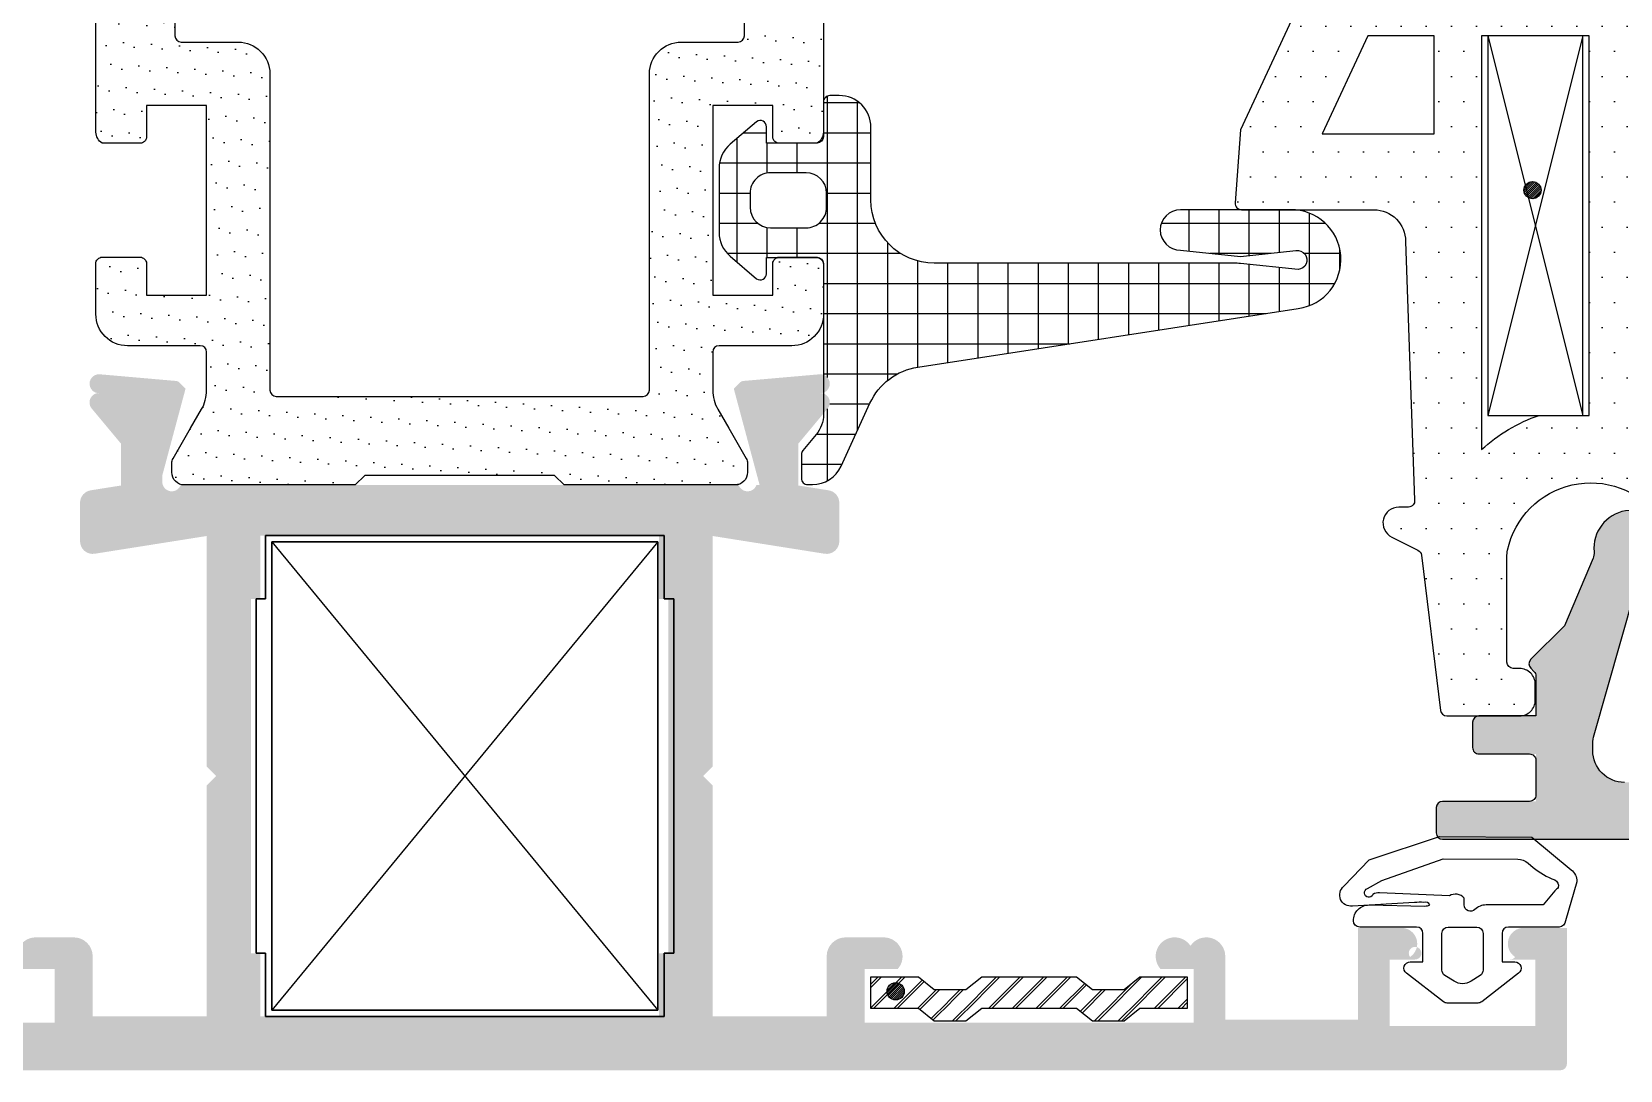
# Model space of a CAD drawing. Header units: inches. Extents: x 21 to 32698, y 13 to 3712.
# Drawn here: x 9765.4 to 9770.42, y 963.29 to 966.57 of the extents above; entities that cross this region are included whole.
import ezdxf

# ---------------------------------------------------------------- set-up
doc = ezdxf.new("R2010")
doc.units = ezdxf.units.IN
doc.header["$MEASUREMENT"] = 0
doc.set_wipeout_variables(frame=1)
for name, color, linetype, lineweight in [('Z_MİM_-KM-GLAZ', 8, 'Continuous', 25), ('Z_MİM_aksesuar_k', 8, 'Continuous', 25), ('Z_MİM_fitiller_k', 8, 'Continuous', 25), ('Z_MİM_hatch_k', 8, 'Continuous', 25), ('Z_MİM_PROFIL', 8, 'Continuous', 25), ('Z_MİM_yazı_numara_k', 8, 'Continuous', 25)]:
    doc.layers.add(name, color=color, linetype=linetype, lineweight=lineweight)

# ---------------------------------------------------------------- blocks, each defined once
blk = doc.blocks.new('-KM-AL1 150_900')
blk.add_wipeout([(151.48787765189405, -34.020015651829965), (151.72578753232278, -15.47991156819623), (149.45002251653852, -15.450016401351206), (149.45002251649908, 7.149983598684599), (9.450022516542688, 7.149983599164699), (9.450022516542688, -15.450016401351206), (7.397848611566587, -15.450016401351206), (7.567335590771805, -34.0610793052372)])
h = blk.add_hatch()
h.set_pattern_fill('ANSI31', color=256, scale=0.0166666666666667, angle=270, style=0)
h.set_pattern_definition([(44.99999999999996, (59.00231142622215, -105.5849166180051), (0.0374177338377881, -0.0374177338377881), [])])
h.paths.add_polyline_path([(20.78767276921281, -34.05025711884264), (20.78767276921281, -33.95025711884227), (20.93767276921426, -33.95025711884227), (20.98767276921718, -33.99025711883314), (21.08767276921572, -33.99025711883314), (21.13767276921135, -33.95025711884227), (21.43767276921426, -33.95025711884227), (21.48767276921717, -33.99025711883314), (21.58767276921571, -33.99025711883314), (21.63767276921135, -33.95025711884227), (21.78767276921281, -33.95025711884227), (21.78767276921281, -34.05025711884264), (21.63767276921135, -34.05025711884264), (21.58767276921571, -34.09025711883352), (21.48767276921717, -34.09025711883352), (21.43767276921426, -34.05025711884264), (21.13767276921135, -34.05025711884264), (21.08767276921572, -34.09025711883352), (20.98767276921718, -34.09025711883352), (20.93767276921426, -34.05025711884264)])
h = blk.add_hatch()
h.set_pattern_fill('ANSI31', color=256, scale=0.0166666666666667, angle=89.99999999999999, style=0)
h.set_pattern_definition([(225, (147.3929402995927, 32.41075166789324), (-0.0374177338377881, 0.0374177338377881), [])])
h.paths.add_polyline_path([(20.78767276921281, -34.05025711884264), (20.78767276921281, -33.95025711884227), (20.93767276921426, -33.95025711884227), (20.98767276921718, -33.99025711883314), (21.08767276921572, -33.99025711883314), (21.13767276921135, -33.95025711884227), (21.43767276921426, -33.95025711884227), (21.48767276921717, -33.99025711883314), (21.58767276921571, -33.99025711883314), (21.63767276921135, -33.95025711884227), (21.78767276921281, -33.95025711884227), (21.78767276921281, -34.05025711884264), (21.63767276921135, -34.05025711884264), (21.58767276921571, -34.09025711883352), (21.48767276921717, -34.09025711883352), (21.43767276921426, -34.05025711884264), (21.13767276921135, -34.05025711884264), (21.08767276921572, -34.09025711883352), (20.98767276921718, -34.09025711883352), (20.93767276921426, -34.05025711884264)])
at = {"layer": 'Z_MİM_fitiller_k'}
h = blk.add_hatch(dxfattribs=at)
h.set_pattern_fill('NET', color=256, scale=0.03, angle=180, style=0)
h.set_pattern_definition([(180, (141.0920373170957, 51.374966605189), (0, -0.09525), []), (270, (141.0920373170957, 51.374966605189), (0.09525, 0), [])])
h.paths.add_polyline_path([(22.13852203980059, -31.83763706763695, 0.9384669523126753), (22.11376224919513, -31.52525711905219), (21.76596423695446, -31.52525711905219, 1), (21.76596423695446, -31.65300478674908), (21.95590111064666, -31.6729679565924), (22.13104009193194, -31.65456010790513, -1.054490106068967), (22.13756638418999, -31.71401627143405), (21.95538827656128, -31.69510596567306, 0.0255410033868164), (21.93499541797792, -31.69406357752632), (20.98767276921718, -31.69406357752632, -0.4142135623730863), (20.78767276921281, -31.4940635775265), (20.78767276921281, -31.26425514524362, 0.4142135623728286), (20.68767276921426, -31.16425514524327), (20.65767276920815, -31.16425514524327, 0.4142135623746352), (20.63767276921135, -31.18425514523824), (20.63767276921135, -31.29425514522427, -0.3924137701569417), (20.61917133278621, -31.3141989239075, -0.0100572451269826), (20.61767276922183, -31.31525711883296), (20.49767276922648, -31.31525711883296, -0.0796367909168971), (20.49142176991154, -31.3142551452429), (20.45767276921106, -31.3142551452429), (20.45767276921106, -31.26319967206109, 0.6128139289239697), (20.42591644589265, -31.24701978141002), (20.34272651153878, -31.31807344649406, 0.219401871965335), (20.3076727692096, -31.39411280220793), (20.3076727692096, -31.59640143546767, 0.2194018750870747), (20.34272651244828, -31.67244079192642), (20.42591643173364, -31.74349444245945, 0.612813920725722), (20.4576727547028, -31.72731455150552), (20.4576727547028, -31.67625917522673), (20.49142151817796, -31.67625917522673, -0.07964012461228), (20.49767276922648, -31.67525711881899), (20.61767276922183, -31.67525711881899, -0.4142135623385485), (20.63767276921135, -31.69525711881488), (20.63767276921135, -32.04698834536157, -0.3178372451861038), (20.65767276920815, -32.07527261660926), (20.65767276920815, -32.13439562076656, -0.1754523787634222), (20.6507194076039, -32.15360115275689), (20.63767276921135, -32.16925711883687), (20.63767276921135, -32.17185970847913, -0.1754523787611168), (20.61449489717779, -32.23587814844632), (20.5723092806802, -32.28650088822906, 0.1754523787606751), (20.5676737062895, -32.29930457622231), (20.5676737062895, -32.37406357753116, 0.4142135623729288), (20.5876737062863, -32.39406357752614), (20.60250342109066, -32.39406357752614, 0.2933329153560253), (20.69342165334092, -32.33570340278584), (20.78450286701263, -32.13683266099997, -0.2523722057577324), (20.93596219153551, -32.02243269859355)])
h.paths.add_polyline_path([(20.58267277018604, -31.58225909285738), (20.47067275574227, -31.58225909285738, -0.4142128141114177), (20.40567275572539, -31.51725925892151), (20.40567275572539, -31.51725909286597), (20.40567264275887, -31.47325509814982, -0.4142137214709829), (20.47067264276848, -31.40825506286183), (20.58267265721952, -31.40825506286183, -0.4142128104179171), (20.6476726572073, -31.47325489598279), (20.64767277018109, -31.51725905756939, -0.4142137214664749)], flags=16)
at = {"layer": 'Z_MİM_hatch_k'}
h = blk.add_hatch(dxfattribs=at)
h.set_pattern_fill('DOTS', color=256, scale=0.05, angle=180, style=0)
h.set_pattern_definition([(180, (147.1758220096381, 41.39300608247959), (-0.0396875, -0.079375), [0, -0.079375])])
h.paths.add_polyline_path([(23.25767276923579, -29.84525711883816, 0.414213562373041), (23.15767276922997, -29.7452571188378), (22.35767276923434, -29.7452571188378, 0.4142135623731035), (22.2576727692358, -29.84525711883816), (22.2576727692358, -30.21525711883351, 0.1787385444025312), (22.37767276923114, -30.54021865502456), (22.37767276923114, -30.70358374231), (22.24256688033347, -30.71540397596982, 0.2679491924310282), (22.20160927812685, -30.74408279778891), (21.95537249206973, -31.27213928951369), (21.93916886242369, -31.50386198936486, 0.4348123749606509), (21.9591201434232, -31.52525711884209), (22.47418524185923, -31.52525711884209), (22.47742980779731, -31.61829053746078, -0.0174323377389623), (22.47767276922969, -31.62525711884246), (22.50618548903731, -32.44281973196667, -0.4504671536902645), (22.48633456601238, -32.46525711883351), (22.45599655169645, -32.46525711883351, 0.7914183192455839), (22.43363587193016, -32.55997847838353), (22.52625699633063, -32.60628904058104), (22.58782184618031, -33.10769450571843, 0.3788661086957765), (22.60767276923434, -33.12525711884246), (22.83767276921571, -33.12525711884246, 1.732050807568115), (22.79437149903242, -33.05025711884264, -0.3003468456356188), (22.79767276922212, -32.9952571188378), (22.79767276922212, -32.70208969186479, -0.8916132443370955), (23.3113112691135, -32.5538823555271), (23.22613782236294, -32.84859875499297, 0.8106467724722797), (23.32974161068705, -32.90382437541121), (23.47427721355052, -32.73157355145577, 0.1763269807083805), (23.49767276922648, -32.66729479050719), (23.49767276922648, -32.26525711883278), (23.29767276922212, -32.26525711883278), (23.29767276922212, -30.7633984871718, 0.3888787318531033), (23.25203055635211, -30.71358875227634), (23.13767276924045, -30.70358374231), (23.13767276924045, -30.54021865502456, 0.1787385444028195), (23.25767276923579, -30.21525711883351)])
h.paths.add_polyline_path([(22.89767276922066, -30.57525711884228), (22.89767276922066, -30.43434614183389, 0.2559241411156327), (23.01767276921601, -30.21525711883351), (23.01767276921601, -29.98525711885213), (22.49767276922648, -29.98525711885213), (22.49767276922648, -30.21525711883351, 0.2559241411159481), (22.61767276922183, -30.43434614183389), (22.61767276922183, -30.57525711884228)], flags=16)
h.paths.add_polyline_path([(23.05767276923143, -30.97525711884282), (23.05767276923143, -32.17525711884264), (22.90001469939307, -32.17525711884264, 0.1052949977747392), (22.71767276922037, -32.28350791321555), (22.71767276922037, -30.97525711884282)], flags=16)
h.paths.add_polyline_path([(22.56767276921892, -30.97525711884282), (22.56767276921892, -31.28525711885141), (22.21406624837255, -31.28525711885141), (22.35862162239209, -30.97525711884282)], flags=16)
h = blk.add_hatch(dxfattribs=at)
h.set_pattern_fill('DOTS', color=256, scale=0.05, angle=240, style=0)
h.set_pattern_definition([(239.9999999999999, (578.5041187856839, 28.59461360335809), (0.0488970164253898, -0.0740578832126949), [0, -0.0793749999999999])])
h.paths.add_polyline_path([(20.39365353133326, -30.07901356227649, 0.1316524975871452), (20.39767276922066, -30.06401356228617), (20.39767276922066, -30.03525711882867, 0.4142135623732619), (20.35767276921252, -29.99525711881415), (19.81767276921891, -29.99525711881415), (19.7876727692128, -30.02525711881935), (19.18767276921426, -30.02525711881935), (19.15767276920815, -29.99525711881415), (18.61767276922183, -29.99525711881415, 0.414213562373183), (18.57767276922823, -30.03525711882867), (18.57767276922823, -30.06401356228617, 0.1316524975877682), (18.58169200709381, -30.07901356227649), (18.63725825036818, -30.17525711881899), (18.67159581767191, -30.23473152998395, -0.1316524975876276), (18.68767276921426, -30.2947315299698), (18.68767276921426, -30.41525711880968, -0.4142135623730951), (18.66767276921746, -30.43525711882831), (18.43767276921426, -30.43525711882831, 0.4142135623730951), (18.33767276921571, -30.53525711882868), (18.33767276921571, -31.27970476733026, 0.2360679774991102), (18.35767276921251, -31.31525711881022), (18.47767276922968, -31.31525711881022, 0.4142135623733448), (18.49767276922648, -31.29525711881433), (18.49767276922648, -31.19525711881488), (18.68767276921426, -31.19525711881488), (18.68767276921426, -31.49525711881415), (18.68767276921426, -31.79525711881434), (18.49767276922648, -31.79525711881434), (18.49767276922648, -31.69525711881488, 0.4142135623731783), (18.47767276922968, -31.67525711881899), (18.35767276921251, -31.67525711881899, 0.4142135623730951), (18.33767276921571, -31.69525711881488), (18.33767276921571, -31.85525711880018, 0.4142135623731785), (18.43767276921426, -31.95525711880055), (18.66767276921746, -31.95525711880055, -0.4142135623728453), (18.68767276921426, -31.97525711881918), (18.68767276921426, -32.09578270765906, -0.1316524975872562), (18.67159581767191, -32.15578270764581), (18.63725825036818, -32.21525711880986), (18.58169200709381, -32.31150067535236, 0.1316524975874051), (18.57767276922823, -32.32650067534269), (18.57767276922823, -32.35525711880018, 0.4142135623731049), (18.61767276922183, -32.3952571188147), (19.15767276920815, -32.3952571188147), (19.18767276921426, -32.3652571188095), (19.7876727692128, -32.3652571188095), (19.81767276921891, -32.3952571188147), (20.35767276921252, -32.3952571188147, 0.4142135623733866), (20.39767276922066, -32.35525711880018), (20.39767276922066, -32.32650067534269, 0.1316524975877924), (20.39365353133326, -32.31150067535236), (20.33808728806616, -32.21525711880986), (20.30374972075515, -32.15578270764581, -0.1316524975878021), (20.2876727692128, -32.09578270765906), (20.2876727692128, -31.97525711881918, -0.4142135623730949), (20.3076727692096, -31.95525711880055), (20.53767276921281, -31.95525711880055, 0.4142135623731451), (20.63767276921135, -31.85525711880018), (20.63767276921135, -31.69525711881488, 0.4142135623730951), (20.61767276922183, -31.67525711881899), (20.49767276922648, -31.67525711881899, 0.4142135623735113), (20.47767276922968, -31.69525711881488), (20.47767276922968, -31.79525711881434), (20.2876727692128, -31.79525711881434), (20.2876727692128, -31.49525711881415), (20.2876727692128, -31.19525711881488), (20.47767276922968, -31.19525711881488), (20.47767276922968, -31.29525711881433, 0.4142135623733449), (20.49767276922648, -31.31525711881022), (20.61767276922183, -31.31525711881022, 0.236067977499421), (20.63767276921135, -31.27970476733026), (20.63767276921135, -30.53525711882868, 0.4142135623731618), (20.53767276921281, -30.43525711882831), (20.3076727692096, -30.43525711882831, -0.4142135623730118), (20.2876727692128, -30.41525711880968), (20.2876727692128, -30.2947315299698, -0.1316524975870652), (20.30374972075515, -30.23473152998395), (20.33808728806616, -30.17525711881899)])
h.paths.add_polyline_path([(19.93767276921426, -30.27525711881935, -0.4142135623730951), (20.0376727692128, -30.37525711881881), (20.0376727692128, -30.58525711882885, 0.4142135623731618), (20.13767276921135, -30.68525711882831), (20.36767276922183, -30.68525711882831, -0.4142135623734279), (20.38767276921135, -30.70525711880055), (20.38767276921135, -30.97525711881917, -0.4142135623734279), (20.36767276922183, -30.99525711881415), (20.18767276921426, -30.99525711881415, 0.4142135623731284), (20.08767276921572, -31.09525711881452), (20.08767276921572, -32.09525711881453, -0.4142135623734279), (20.06767276921892, -32.11525711880951), (18.90767276920815, -32.11525711880951, -0.4142135623731784), (18.88767276921135, -32.09525711881453), (18.88767276921135, -31.09525711881452, 0.4142135623731284), (18.7876727692128, -30.99525711881415), (18.60767276921251, -30.99525711881415, -0.4142135623732616), (18.58767276921571, -30.97525711881917), (18.58767276921571, -30.70525711880055, -0.4142135623734279), (18.60767276921251, -30.68525711882831), (18.83767276921571, -30.68525711882831, 0.4142135623731618), (18.93767276921426, -30.58525711882885), (18.93767276921426, -30.37525711881881, -0.4142135623730951), (19.0376727692128, -30.27525711881935)], flags=16)
h = blk.add_hatch(dxfattribs=at)
h.set_pattern_fill('DOTS', color=256, scale=0.05, angle=59.99999999999997, style=0)
h.set_pattern_definition([(59.99999999999997, (-372.1088670598765, -101.7687785534699), (-0.0488970164253898, 0.0740578832126949), [0, -0.079375])])
h.paths.add_polyline_path([(20.39365353133326, -30.07901356227649, 0.1316524975871452), (20.39767276922066, -30.06401356228617), (20.39767276922066, -30.03525711882867, 0.4142135623732619), (20.35767276921252, -29.99525711881415), (19.81767276921891, -29.99525711881415), (19.7876727692128, -30.02525711881935), (19.18767276921426, -30.02525711881935), (19.15767276920815, -29.99525711881415), (18.61767276922183, -29.99525711881415, 0.414213562373183), (18.57767276922823, -30.03525711882867), (18.57767276922823, -30.06401356228617, 0.1316524975877682), (18.58169200709381, -30.07901356227649), (18.63725825036818, -30.17525711881899), (18.67159581767191, -30.23473152998395, -0.1316524975876276), (18.68767276921426, -30.2947315299698), (18.68767276921426, -30.41525711880968, -0.4142135623730951), (18.66767276921746, -30.43525711882831), (18.43767276921426, -30.43525711882831, 0.4142135623730951), (18.33767276921571, -30.53525711882868), (18.33767276921571, -31.27970476733026, 0.2360679774991102), (18.35767276921251, -31.31525711881022), (18.47767276922968, -31.31525711881022, 0.4142135623733448), (18.49767276922648, -31.29525711881433), (18.49767276922648, -31.19525711881488), (18.68767276921426, -31.19525711881488), (18.68767276921426, -31.49525711881415), (18.68767276921426, -31.79525711881434), (18.49767276922648, -31.79525711881434), (18.49767276922648, -31.69525711881488, 0.4142135623731783), (18.47767276922968, -31.67525711881899), (18.35767276921251, -31.67525711881899, 0.4142135623730951), (18.33767276921571, -31.69525711881488), (18.33767276921571, -31.85525711880018, 0.4142135623731785), (18.43767276921426, -31.95525711880055), (18.66767276921746, -31.95525711880055, -0.4142135623728453), (18.68767276921426, -31.97525711881918), (18.68767276921426, -32.09578270765906, -0.1316524975872562), (18.67159581767191, -32.15578270764581), (18.63725825036818, -32.21525711880986), (18.58169200709381, -32.31150067535236, 0.1316524975874051), (18.57767276922823, -32.32650067534269), (18.57767276922823, -32.35525711880018, 0.4142135623731049), (18.61767276922183, -32.3952571188147), (19.15767276920815, -32.3952571188147), (19.18767276921426, -32.3652571188095), (19.7876727692128, -32.3652571188095), (19.81767276921891, -32.3952571188147), (20.35767276921252, -32.3952571188147, 0.4142135623733866), (20.39767276922066, -32.35525711880018), (20.39767276922066, -32.32650067534269, 0.1316524975877924), (20.39365353133326, -32.31150067535236), (20.33808728806616, -32.21525711880986), (20.30374972075515, -32.15578270764581, -0.1316524975878021), (20.2876727692128, -32.09578270765906), (20.2876727692128, -31.97525711881918, -0.4142135623730949), (20.3076727692096, -31.95525711880055), (20.53767276921281, -31.95525711880055, 0.4142135623731451), (20.63767276921135, -31.85525711880018), (20.63767276921135, -31.69525711881488, 0.4142135623730951), (20.61767276922183, -31.67525711881899), (20.49767276922648, -31.67525711881899, 0.4142135623735113), (20.47767276922968, -31.69525711881488), (20.47767276922968, -31.79525711881434), (20.2876727692128, -31.79525711881434), (20.2876727692128, -31.49525711881415), (20.2876727692128, -31.19525711881488), (20.47767276922968, -31.19525711881488), (20.47767276922968, -31.29525711881433, 0.4142135623733449), (20.49767276922648, -31.31525711881022), (20.61767276922183, -31.31525711881022, 0.236067977499421), (20.63767276921135, -31.27970476733026), (20.63767276921135, -30.53525711882868, 0.4142135623731618), (20.53767276921281, -30.43525711882831), (20.3076727692096, -30.43525711882831, -0.4142135623730118), (20.2876727692128, -30.41525711880968), (20.2876727692128, -30.2947315299698, -0.1316524975870652), (20.30374972075515, -30.23473152998395), (20.33808728806616, -30.17525711881899)])
h.paths.add_polyline_path([(19.93767276921426, -30.27525711881935, -0.4142135623730951), (20.0376727692128, -30.37525711881881), (20.0376727692128, -30.58525711882885, 0.4142135623731618), (20.13767276921135, -30.68525711882831), (20.36767276922183, -30.68525711882831, -0.4142135623734279), (20.38767276921135, -30.70525711880055), (20.38767276921135, -30.97525711881917, -0.4142135623734279), (20.36767276922183, -30.99525711881415), (20.18767276921426, -30.99525711881415, 0.4142135623731284), (20.08767276921572, -31.09525711881452), (20.08767276921572, -32.09525711881453, -0.4142135623734279), (20.06767276921892, -32.11525711880951), (18.90767276920815, -32.11525711880951, -0.4142135623731784), (18.88767276921135, -32.09525711881453), (18.88767276921135, -31.09525711881452, 0.4142135623731284), (18.7876727692128, -30.99525711881415), (18.60767276921251, -30.99525711881415, -0.4142135623732616), (18.58767276921571, -30.97525711881917), (18.58767276921571, -30.70525711880055, -0.4142135623734279), (18.60767276921251, -30.68525711882831), (18.83767276921571, -30.68525711882831, 0.4142135623731618), (18.93767276921426, -30.58525711882885), (18.93767276921426, -30.37525711881881, -0.4142135623730951), (19.0376727692128, -30.27525711881935)], flags=16)
at = {"layer": 'Z_MİM_PROFIL'}
h = blk.add_hatch(color=256, dxfattribs=at)
h.paths.add_polyline_path([(20.36938849800208, -32.3952571188147), (19.487672769239, -32.3952571188147), (18.60595704047591, -32.3952571188147, -0.8430389971078863), (18.54767276924394, -32.38525711882812), (18.54767276924394, -32.3652571188095), (18.62127372017858, -32.09057463037789), (18.60288201135699, -32.07218292158086, 0.1763269807107753), (18.59048299059213, -32.06640116323706), (18.35028744152078, -32.04538677565779, 1.138358678191589), (18.35278330685833, -32.10483411867607, 0.6976992708878047), (18.32462613085226, -32.15360115275689), (18.41767276923929, -32.26525711881004), (18.41767276923929, -32.39686551851173), (18.32141445356683, -32.41211133795332, 0.36891947710937), (18.28767183218588, -32.45161887158611), (18.28767183218588, -32.57311468667376, 0.4610063144275496), (18.33392921079212, -32.6126222202829), (18.68767089511675, -32.55659504158393), (18.68767089511675, -33.2852589929289), (18.71766902099625, -33.31525711881023), (18.68767089511675, -33.34525524469063), (18.68767089511675, -34.07525711881954), (18.32767276925006, -34.07525711881954), (18.32767276925006, -33.88525711882812, 0.4142135623730949), (18.26767276924511, -33.82525711881954), (18.14767276924976, -33.82525711881954, 0.6482315195121855), (18.10295140969538, -33.92525711881899), (18.20767276923288, -33.92525711881899), (18.20767276923288, -34.09525711883816), (17.16767276923929, -34.09525711883816), (17.16767276923929, -33.92525711881899), (17.27239412879862, -33.92525711881899, 1.074744973883476), (17.1776727692486, -33.85209087091971, 0.7429545911560309), (17.06767276924074, -33.88525711882812), (17.06767276924074, -34.08525711882885), (16.64767276924976, -34.08525711882885), (16.64767276924976, -33.79525711883798), (16.51091759053815, -33.79525711883798, 0.7469656303913828), (16.48371043161751, -33.88720673744592, -0.2368982326044688), (16.4676727692422, -33.89525711883744), (16.54767276924394, -33.89525711883744), (16.54767276924394, -34.10525711882383), (16.08767276923754, -34.10525711882383), (16.08767276923754, -33.89525711883744), (16.16767276923929, -33.89525711883744, 4.221221868207133), (16.15163510687125, -33.88720673744592, 0.746965630390981), (16.12442794794333, -33.79525711883798), (15.987672769239, -33.79525711883798), (15.987672769239, -34.22525711881917, 0.4142135623744271), (16.00767276923579, -34.2452571188378), (22.9676727692422, -34.2452571188378, 0.4142135623729288), (22.987672769239, -34.22525711881917), (22.987672769239, -33.79525711883798), (22.85091759053466, -33.79525711883798, 0.7469656303913901), (22.82371043160674, -33.88720673744592, -0.2368982326036203), (22.80767276923143, -33.89525711883744), (22.88767276924045, -33.89525711883744), (22.88767276924045, -34.10525711882383), (22.42767276922677, -34.10525711882383), (22.42767276922677, -33.89525711883744), (22.5076727692358, -33.89525711883744, 4.2212218681452), (22.49163510686049, -33.88720673744592, 0.7469656303913835), (22.46442794793257, -33.79525711883798), (22.32767276922823, -33.79525711883798), (22.32767276922823, -34.08525711882885), (21.90767276922997, -34.08525711882885), (21.90767276922997, -33.88525711882812, 0.7429545911579817), (21.79767276924394, -33.85209087091971, 1.074744973874497), (21.70295140969392, -33.92525711881899), (21.80767276923143, -33.92525711881899), (21.80767276923143, -34.09525711883816), (20.76767276924511, -34.09525711883816), (20.76767276924511, -33.92525711881899), (20.87239412880444, -33.92525711881899, 0.6482315195116471), (20.82767276925006, -33.82525711881954), (20.70767276923289, -33.82525711881954, 0.4142135623733723), (20.64767276924976, -33.88525711882812), (20.64767276924976, -34.07525711881954), (20.28767464336124, -34.07525711881954), (20.28767464336124, -33.34525524469063), (20.25767651748174, -33.31525711881023), (20.28767464336124, -33.2852589929289), (20.28767464336124, -32.55659504158393), (20.6414163277077, -32.6126222202829, 0.461006314427722), (20.68767370631395, -32.57311468667376), (20.68767370631395, -32.45161887158611, 0.3689194771100714), (20.65393108491116, -32.41211133795332), (20.55767276923143, -32.39686551851173), (20.55767276923143, -32.26525711881004), (20.65071940762573, -32.15360115275689, 0.697699270887671), (20.62256223161967, -32.10483411867607, 1.138358678191589), (20.62505809695722, -32.04538677565779), (20.38486254788586, -32.06640116323706, 0.1763269807108412), (20.372463527121, -32.07218292158086), (20.35407181829942, -32.09057463037789), (20.43571124500886, -32.3952571188147), (20.42595704049745, -32.3952571188147, -0.7071067811902072)])
h.paths.add_polyline_path([(20.11767464336299, -32.55525711880091), (20.11767464336299, -32.75525711880073), (20.14767464336911, -32.75525711880073), (20.14767464336911, -33.87525711881881), (20.11767464336299, -33.87525711881881), (20.11767464336299, -34.07525711881954), (19.487672769239, -34.07525711881954), (18.85767089510773, -34.07525711881954), (18.85767089510773, -33.87525711881881), (18.82767089510162, -33.87525711881881), (18.82767089510162, -32.75525711880073), (18.85767089510773, -32.75525711880073), (18.85767089510773, -32.55525711880091), (19.487672769239, -32.55525711880091)], flags=16)
blk.add_hatch(color=256, dxfattribs=at).paths.add_polyline_path([(23.72450385546108, -33.97461642192684), (23.4880052941444, -34.21111498321898, 0.6681786379370994), (23.50214742976823, -34.2452571188378), (25.18942127139599, -34.2452571188378, 0.4142135623730951), (25.20942127139278, -34.22525711884282), (25.20942127139278, -33.05525711882365), (25.07266609271028, -33.05525711882365, 0.4794745592396537), (25.02384490371333, -33.11605024184519, 0.7328855791918025), (25.05478910157399, -33.16100910890873, -0.6845184271427299), (25.08879715496005, -33.17630383796495), (25.07889453310781, -33.36525711883314), (24.79856673021277, -33.36525711883314, -0.3152987888726927), (24.70459746812413, -33.29945913316169), (24.66188133489777, -33.18209752170787, -0.5205670505590174), (24.6806751873155, -33.15525711882401), (24.72942127141141, -33.15525711882401, 0.5233430778214198), (24.74815471519832, -33.12825297122345, 0.7433808294951716), (24.68617645011546, -33.05525711882365), (24.55942127139133, -33.05525711882365, 0.5205670505544201), (24.51243664036156, -33.12235812601193), (24.60390345997439, -33.37366114750512, 0.3152987888766701), (24.79184198412986, -33.50525711882347), (25.07155744404008, -33.50525711882347), (25.04469233602867, -34.01787391666312, -0.3989595459730379), (24.99476085929928, -34.06525711883296), (24.45089452272077, -34.06525711883296, -0.6167473775517153), (24.41078301631205, -33.9854063725843, 0.0842855562898162), (24.45412803716318, -33.90041314722476, 0.1994773632632546), (24.45066582179425, -33.8622009396131, 0.5634978632870296), (24.3433963899588, -33.72893191487947, 0.5729629308761977), (24.29680447441934, -33.77984861559708, -2.811597421588897), (24.17069282187731, -33.69580507008777, 0.3419987131230772), (24.20638215286454, -33.66224509911172, 0.6163001454825877), (24.12193865648442, -33.5469291411855, 0.1598528725830274), (23.97468081727129, -33.63475059629855, -0.6935635662371551), (23.90450385543954, -33.60849510208209), (23.90450385543954, -33.59147933694021, 0.1989123673699739), (23.87521453356021, -33.520768658821), (23.71899891614885, -33.36455304138781, 0.1989418209394937), (23.64827690507082, -33.33526372015967), (23.16936406724563, -33.33531799512457, -0.4142169399714044), (23.0693527348194, -33.23532817552769), (23.06934901802742, -33.19881653599896), (23.20820810099395, -32.71435015332372, 2.499220062693122), (23.07468497646914, -32.61647311784782), (22.97983457828377, -32.83999708029933), (22.87349918969267, -32.94635657347226, 0.4142135622836336), (22.8735023951449, -32.97464084453441), (22.88936215211288, -32.99049700717933), (22.88937588043336, -33.12535539116197), (22.70937989156664, -33.125375790014, 0.414180369327131), (22.68938215815433, -33.14537578989257), (22.68938215815433, -33.22525711884282, 0.4142135623730951), (22.70938215815113, -33.2452571188378), (22.88937244832778, -33.2452571188378), (22.88937244832778, -33.39526841401131), (22.59453121934348, -33.39526841401131, 0.4142135623730951), (22.57453121934668, -33.41526841400628), (22.57453121934668, -33.49526841398802, 0.4142135623730953), (22.59453121936531, -33.51526841400664), (23.61515584753943, -33.51526841400664), (23.72450385546108, -33.62461642192648), (23.72450385546108, -33.79404391539721), (23.74571705889684, -33.81525711883296), (23.72450385546108, -33.83647032226873)])
at = {"layer": 'Z_MİM_yazı_numara_k'}
h = blk.add_hatch(dxfattribs=at)
h.set_pattern_fill('LINE', color=256, scale=0.0375, angle=225, style=0)
h.set_pattern_definition([(225, (27.84275010792044, -38.6526081567672), (0.0033145630368119, -0.0033145630368119), [])])
edge = h.paths.add_edge_path()
edge.add_arc((22.87879567976052, -31.46332360960514), 0.0271368228285661, 0, 360)
h = blk.add_hatch(dxfattribs=at)
h.set_pattern_fill('LINE', color=256, scale=0.0375, angle=225, style=0)
h.set_pattern_definition([(225, (29.85593084462744, -36.12007342549532), (0.0033145630368119, -0.0033145630368119), [])])
edge = h.paths.add_edge_path()
edge.add_arc((20.86561494302441, -33.99585834087793), 0.0271368228285661, 0, 360)
h = blk.add_hatch(dxfattribs=at)
h.set_pattern_fill('LINE', color=256, scale=0.0375, angle=44.99999999999999, style=0)
h.set_pattern_definition([(44.99999999999999, (176.5393208811802, -37.05409152461653), (-0.0033145630368119, 0.0033145630368119), [])])
edge = h.paths.add_edge_path()
edge.add_arc((20.86561494302441, -33.99585834087793), 0.0271368228285661, 0, 360)
blk.add_lwpolyline([(20.63767276921135, -30.53525711880502), (20.63767276921135, -31.27970476730752, -0.2360679774994211), (20.61767276922183, -31.31525711878658), (20.49767276922648, -31.31525711878658, -0.4142135623733449), (20.47767276920786, -31.2952571187916), (20.47767276920786, -31.19525711879123), (20.2876727692128, -31.19525711879123), (20.2876727692128, -31.49525711879141), (20.2876727692128, -31.7952571187916), (20.47767276920786, -31.7952571187916), (20.47767276920786, -31.69525711879123, -0.4142135623735113), (20.49767276922648, -31.67525711879625), (20.61767276922183, -31.67525711879625, -0.4142135623730951), (20.63767276921135, -31.69525711879123), (20.63767276921135, -31.85525711880018, -0.4142135623731449), (20.53767276921281, -31.95525711880055), (20.3076727692096, -31.95525711880055, 0.414213562373095), (20.2876727692128, -31.97525711879553), (20.2876727692128, -32.09578270763632, 0.1316524975878021), (20.30374972075515, -32.15578270762217), (20.33808728803706, -32.21525711878622), (20.39365353133326, -32.31150067532872, -0.1316524975877924), (20.39767276922066, -32.32650067531995), (20.39767276922066, -32.35525711880018, -0.4142135623733866), (20.35767276921252, -32.39525711879105), (19.81767276921891, -32.39525711879105), (19.7876727692128, -32.36525711878676), (19.18767276921426, -32.36525711878676), (19.15767276920815, -32.39525711879105), (18.61767276922183, -32.39525711879105, -0.4142135623731049), (18.5776727692064, -32.35525711880018), (18.5776727692064, -32.32650067531995, -0.1316524975874051), (18.58169200709381, -32.31150067532872), (18.63725825036818, -32.21525711878622), (18.67159581767191, -32.15578270762217, 0.1316524975872562), (18.68767276921426, -32.09578270763632), (18.68767276921426, -31.97525711879553, 0.4142135623728453), (18.66767276921746, -31.95525711880055), (18.43767276921426, -31.95525711880055, -0.4142135623731784), (18.33767276921571, -31.85525711880018), (18.33767276921571, -31.69525711879123, -0.4142135623730951), (18.35767276921251, -31.67525711879625), (18.47767276920786, -31.67525711879625, -0.4142135623731783), (18.49767276922648, -31.69525711879123), (18.49767276922648, -31.7952571187916), (18.68767276921426, -31.7952571187916), (18.68767276921426, -31.49525711879141), (18.68767276921426, -31.19525711879123), (18.49767276922648, -31.19525711879123), (18.49767276922648, -31.2952571187916, -0.4142135623733447), (18.47767276920786, -31.31525711878658), (18.35767276921251, -31.31525711878658, -0.2360679774991102), (18.33767276921571, -31.27970476730752), (18.33767276921571, -30.53525711880502, -0.4142135623730951)], format="xyb")
blk.add_lwpolyline([(20.13767276921135, -30.68525711880557, -0.4142135623731618), (20.0376727692128, -30.5852571188052), (20.0376727692128, -30.37525711879607, 0.4142135623730951), (19.93767276921426, -30.27525711879571), (19.0376727692128, -30.27525711879571, 0.4142135623730951), (18.93767276921426, -30.37525711879607), (18.93767276921426, -30.5852571188052, -0.4142135623731618), (18.83767276921571, -30.68525711880557), (18.60767276921251, -30.68525711880557, 0.4142135623734279), (18.58767276921571, -30.70525711880055), (18.58767276921571, -30.97525711879554, 0.4142135623732616), (18.60767276921251, -30.99525711879142), (18.7876727692128, -30.99525711879142, -0.4142135623731284), (18.88767276921135, -31.09525711879087), (18.88767276921135, -32.09525711879087, 0.4142135623731784), (18.90767276920815, -32.11525711878676), (20.06767276921892, -32.11525711878676, 0.4142135623734279), (20.08767276921572, -32.09525711879087), (20.08767276921572, -31.09525711879087, -0.4142135623731284), (20.18767276921426, -30.99525711879142), (20.36767276922183, -30.99525711879142, 0.4142135623734279), (20.38767276921135, -30.97525711879554), (20.38767276921135, -30.70525711880055, 0.4142135623734279), (20.36767276922183, -30.68525711880557)], format="xyb", close=True)
for points in [[(20.1341275203813, -33.87525711884246), (20.16412752035831, -33.87525711884246), (20.16412752035831, -32.75525711882347), (20.1341275203813, -32.75525711882347), (20.1341275203813, -32.55525711882365), (19.50412564625003, -32.55525711882365), (18.87412377212603, -32.55525711882365), (18.87412377212603, -32.75525711882347), (18.84412377214175, -32.75525711882347), (18.84412377214175, -33.87525711884246), (18.87412377212603, -33.87525711884246), (18.87412377212603, -34.07525711884228), (19.50412564625003, -34.07525711884228), (20.1341275203813, -34.07525711884228)], [(21.13767276921135, -34.05025711884264), (21.08767276921572, -34.09025711883352), (20.98767276921718, -34.09025711883352), (20.93767276921426, -34.05025711884264), (20.78767276921281, -34.05025711884264), (20.78767276921281, -33.95025711884227), (20.93767276921426, -33.95025711884227), (20.98767276921718, -33.99025711883314), (21.08767276921572, -33.99025711883314), (21.13767276921135, -33.95025711884227), (21.43767276921426, -33.95025711884227), (21.48767276921717, -33.99025711883314), (21.58767276921571, -33.99025711883314), (21.63767276921135, -33.95025711884227), (21.78767276921281, -33.95025711884227), (21.78767276921281, -34.05025711884264), (21.63767276921135, -34.05025711884264), (21.58767276921571, -34.09025711883352), (21.48767276921717, -34.09025711883352), (21.43767276921426, -34.05025711884264)], [(21.13767276921135, -34.05025711884264), (21.08767276921572, -34.09025711883352), (20.98767276921718, -34.09025711883352), (20.93767276921426, -34.05025711884264), (20.78767276921281, -34.05025711884264), (20.78767276921281, -33.95025711884227), (20.93767276921426, -33.95025711884227), (20.98767276921718, -33.99025711883314), (21.08767276921572, -33.99025711883314), (21.13767276921135, -33.95025711884227), (21.43767276921426, -33.95025711884227), (21.48767276921717, -33.99025711883314), (21.58767276921571, -33.99025711883314), (21.63767276921135, -33.95025711884227), (21.78767276921281, -33.95025711884227), (21.78767276921281, -34.05025711884264), (21.63767276921135, -34.05025711884264), (21.58767276921571, -34.09025711883352), (21.48767276921717, -34.09025711883352), (21.43767276921426, -34.05025711884264)]]:
    blk.add_lwpolyline(points, close=True)
at = {"layer": 'Z_MİM_aksesuar_k'}
for p, q in [((22.73767276921717, -30.97525711884282), (23.03767276921281, -32.17525711884264)), ((23.03767276921281, -30.97525711884282), (22.73767276921717, -32.17525711884264)), ((20.11412752036267, -32.57525711884227), (18.89412377214467, -34.05525711882365)), ((18.89412377214467, -32.57525711884227), (20.11412752036267, -34.05525711882365)), ((18.89412377214467, -32.57525711884227), (20.11412752036267, -34.05525711882365)), ((20.11412752036267, -32.57525711884227), (18.89412377214467, -34.05525711882365)), ((20.11412752036267, -32.57525711884227), (18.89412377214467, -34.05525711882365)), ((18.89412377214467, -32.57525711884227), (20.11412752036267, -34.05525711882365))]:
    blk.add_line(p, q, dxfattribs=at)
for points in [[(22.73767276921717, -32.17525711884264), (23.03767276921281, -32.17525711884264), (23.03767276921281, -30.97525711884282), (22.73767276921717, -30.97525711884282)], [(18.89412377214467, -32.57525711884227), (20.11412752036267, -32.57525711884227), (20.11412752036267, -34.05525711882365), (18.89412377214467, -34.05525711882365)], [(20.11412752036267, -32.57525711884227), (18.89412377214467, -32.57525711884227), (18.89412377214467, -34.05525711882365), (20.11412752036267, -34.05525711882365)], [(18.89412377214467, -32.57525711884227), (20.11412752036267, -32.57525711884227), (20.11412752036267, -34.05525711882365), (18.89412377214467, -34.05525711882365)]]:
    blk.add_lwpolyline(points, close=True, dxfattribs=at)
at = {"layer": 'Z_MİM_fitiller_k'}
for points in [[(21.76596423695446, -31.65300478674908), (21.95590111064666, -31.6729679565924), (22.13104009193194, -31.65456010790513, -1.054490106067112), (22.13756638418999, -31.71401627143405), (21.95590111064666, -31.69515919844162, 0.0261859215692513), (21.93499541797792, -31.69406357752632), (20.98767276921718, -31.69406357752632, -0.4142135623730862), (20.78767276921281, -31.4940635775265), (20.78767276921281, -31.26425514524362, 0.4142135623732617), (20.68767276921426, -31.16425514524327), (20.65767276920815, -31.16425514524327, 0.4142135623746352), (20.63767276921135, -31.18425514523824), (20.63767276921135, -31.29425514522427, -0.4142135623670599), (20.61767276922183, -31.3142551452429), (20.45767276921106, -31.3142551452429), (20.45767276921106, -31.26319967206109, 0.6128139289245375), (20.42591644589265, -31.24701978141002), (20.34272651153878, -31.31807344649406, 0.2194018719653053), (20.3076727692096, -31.39411280220793), (20.3076727692096, -31.59640143546767, 0.2194018750870244), (20.34272651244828, -31.67244079192642), (20.42591643173364, -31.74349444245945, 0.6128139207257216), (20.4576727547028, -31.72731455150552), (20.4576727547028, -31.67625917522673), (20.61767276922183, -31.67625917522673, -0.4142135623731368), (20.63767276921135, -31.69625917524536), (20.63767276921135, -32.17185970847913, -0.1754523787611913), (20.61449489717779, -32.23587814844632), (20.5723092806802, -32.28650088822906, 0.1754523787614075), (20.5676737062895, -32.29930457622231), (20.5676737062895, -32.37406357753116, 0.4142135623730951), (20.5876737062863, -32.39406357752614), (20.60250342109066, -32.39406357752614, 0.2933329153560253), (20.69342165334092, -32.33570340278584), (20.78450286701263, -32.13683266099997, -0.2523722057577118), (20.93596219153551, -32.02243269859355), (22.13852203980059, -31.83763706763695, 0.9384669523134814), (22.11376224919513, -31.52525711905219), (21.76596423695446, -31.52525711905219, 0.9999999999999998)], [(20.40567275572539, -31.51725909286597), (20.40567275572539, -31.51725925892151, 0.4142128141114177), (20.47067275574227, -31.58225909285738), (20.58267277018604, -31.58225909285738, 0.4142137214664749), (20.64767277018109, -31.51725905756939), (20.6476726572073, -31.47325489598279, 0.4142128104179171), (20.58267265721952, -31.40825506286183), (20.47067264276848, -31.40825506286183, 0.4142137214709829), (20.40567264275887, -31.47325509814982)], [(20.40567275572539, -31.51725909286597), (20.40567275572539, -31.51725925892151, 0.4142128141114177), (20.47067275574227, -31.58225909285738), (20.58267277018604, -31.58225909285738, 0.4142137214664749), (20.64767277018109, -31.51725905756939), (20.6476726572073, -31.47325489598279, 0.4142128104179171), (20.58267265721952, -31.40825506286183), (20.47067264276848, -31.40825506286183, 0.4142137214709829), (20.40567264275887, -31.47325509814982)], [(22.78260291056358, -33.81281259926527), (22.78260291056358, -33.90307959875098), (22.82261699918308, -33.90307959875098, -0.715975694295998), (22.83481797439163, -33.93892687624794), (22.71826796520327, -34.02865987681344, -0.1655176740834616), (22.70606699006748, -34.03281259928372), (22.60913883317698, -34.03281259928372, -0.1655176740834594), (22.59693785801937, -34.02865987681344), (22.48038784885284, -33.93892687624794, -0.7159756942959975), (22.49258882406139, -33.90307959875098), (22.53260291056358, -33.90307959875098), (22.53260291056358, -33.81281259926527, 0.414213562373761), (22.51260291056679, -33.79281259926938), (22.33260291056649, -33.79281259926938, -0.4142135623730951), (22.31260291056969, -33.77281259927439, -0.4142135623726955), (22.36260291056533, -33.72281259927422), (22.53878072256339, -33.726304537342, 0.1174482173098005), (22.55388155289256, -33.72270779232986, 0.4006050445709274), (22.535774567099, -33.71476241783695, 0.0538558474969487), (22.5058781962216, -33.71539616068367, -0.0006343350210416), (22.50575350418512, -33.71537277000516), (22.30979287704395, -33.72614168962901, -0.7702234241018636), (22.28287774637284, -33.66390668298573), (22.36256963440974, -33.58028287571415), (22.58470283507632, -33.50644446854039), (22.87705877440021, -33.5089281587907), (23.00151586679568, -33.61137756379776, -0.2183144970098696), (23.01888521039655, -33.64926212877526), (22.98260291056067, -33.77281259927439, -0.4142135623729287), (22.96260291057115, -33.79281259926938), (22.80260291056038, -33.79281259926938, 0.4142135623727621)], [(22.78260291056358, -33.81281259926527), (22.78260291056358, -33.90307959875098), (22.82261699918308, -33.90307959875098, -0.715975694295998), (22.83481797439163, -33.93892687624794), (22.71826796520327, -34.02865987681344, -0.1655176740834616), (22.70606699006748, -34.03281259928372), (22.60913883317698, -34.03281259928372, -0.1655176740834594), (22.59693785801937, -34.02865987681344), (22.48038784885284, -33.93892687624794, -0.7159756942959975), (22.49258882406139, -33.90307959875098), (22.53260291056358, -33.90307959875098), (22.53260291056358, -33.81281259926527, 0.414213562373761), (22.51260291056679, -33.79281259926938), (22.33260291056649, -33.79281259926938, -0.4142135623730951), (22.31260291056969, -33.77281259927439, -0.4142135623726955), (22.36260291056533, -33.72281259927422), (22.53878072256339, -33.726304537342, 0.1174482173098005), (22.55388155289256, -33.72270779232986, 0.4006050445709274), (22.535774567099, -33.71476241783695, 0.0538558474969487), (22.5058781962216, -33.71539616068367, -0.0006343350210416), (22.50575350418512, -33.71537277000516), (22.30979287704395, -33.72614168962901, -0.7702234241018636), (22.28287774637284, -33.66390668298573), (22.36256963440974, -33.58028287571415), (22.58470283507632, -33.50644446854039), (22.87705877440021, -33.5089281587907), (23.00151586679568, -33.61137756379776, -0.2183144970098696), (23.01888521039655, -33.64926212877526), (22.98260291056067, -33.77281259927439, -0.4142135623729287), (22.96260291057115, -33.79281259926938), (22.80260291056038, -33.79281259926938, 0.4142135623727621)], [(22.35707549237123, -33.67116985731263), (22.40251584800717, -33.64602093631857), (22.59612760377058, -33.5765440528794), (22.83248997862393, -33.57855205354736, -0.1774617136563931), (22.8646958787067, -33.59066568438902), (22.88113362743025, -33.60482381266047, 0.0760223157008063), (22.94915321961162, -33.64343413818188, -0.3462781358712649), (22.96040347922099, -33.66804056687306, 0.0005234067189328), (22.96042357124679, -33.66801643088002, 0.025659009981974), (22.94888521037501, -33.67857463087876), (22.91260291056824, -33.72281259927422), (22.73186882965092, -33.72281259927422, 0.1962615682788122), (22.69687611903646, -33.737098313547, -0.664494697737288), (22.66287903478951, -33.72281259927422), (22.66287903478951, -33.70172753129646, 0.3760320021622876), (22.61603127108537, -33.69423366624869), (22.39528754756611, -33.68437328092297, 0.2193720814074576), (22.37439099571929, -33.69026920970556, -1.523095922870961)], [(22.35707549237123, -33.67116985731263), (22.40251584800717, -33.64602093631857), (22.59612760377058, -33.5765440528794), (22.83248997862393, -33.57855205354736, -0.1774617136563931), (22.8646958787067, -33.59066568438902), (22.88113362743025, -33.60482381266047, 0.0760223157008063), (22.94915321961162, -33.64343413818188, -0.3462781358712649), (22.96040347922099, -33.66804056687306, 0.0005234067189328), (22.96042357124679, -33.66801643088002, 0.025659009981974), (22.94888521037501, -33.67857463087876), (22.91260291056824, -33.72281259927422), (22.73186882965092, -33.72281259927422, 0.1962615682788122), (22.69687611903646, -33.737098313547, -0.664494697737288), (22.66287903478951, -33.72281259927422), (22.66287903478951, -33.70172753129646, 0.3760320021622876), (22.61603127108537, -33.69423366624869), (22.39528754756611, -33.68437328092297, 0.2193720814074576), (22.37439099571929, -33.69026920970556, -1.523095922870961)], [(22.68453632605087, -33.9638854692039, -0.2923544271904933), (22.63066949824133, -33.96388546945946), (22.60182954504125, -33.94544649413274, -0.2558587844405164), (22.5926029105467, -33.92859613523342), (22.5926029105467, -33.81281259926527, -0.4142135623735947), (22.61260291056533, -33.79281259926938), (22.70260291056183, -33.79281259926938, -0.4142135623729287), (22.72260291055136, -33.81281259926527), (22.72260291055136, -33.92859613618839, -0.2558587826855968), (22.7133762761805, -33.94544649501769)], [(22.68453632605087, -33.9638854692039, -0.2923544271904933), (22.63066949824133, -33.96388546945946), (22.60182954504125, -33.94544649413274, -0.2558587844405164), (22.5926029105467, -33.92859613523342), (22.5926029105467, -33.81281259926527, -0.4142135623735947), (22.61260291056533, -33.79281259926938), (22.70260291056183, -33.79281259926938, -0.4142135623729287), (22.72260291055136, -33.81281259926527), (22.72260291055136, -33.92859613618839, -0.2558587826855968), (22.7133762761805, -33.94544649501769)]]:
    blk.add_lwpolyline(points, format="xyb", close=True, dxfattribs=at)
at = {"layer": 'Z_MİM_hatch_k'}
blk.add_lwpolyline([(22.20160927812685, -30.74408279778891), (21.95537249206973, -31.27213928951369), (21.93916886242369, -31.50386198936486, 0.4348123749606509), (21.9591201434232, -31.52525711884209), (22.37767276923114, -31.52525711884209, -0.4142135623731366), (22.47767276922969, -31.62525711884246), (22.50618548903731, -32.44281973196667, -0.4504671536907776), (22.48633456601238, -32.46525711883351), (22.45599655169645, -32.46525711883351, 0.7914183192452735), (22.43363587193016, -32.55997847838353), (22.51665821781353, -32.60148965134704, -0.2513447588947056), (22.52756486894214, -32.61694080830057), (22.58782184618031, -33.10769450571843, 0.3788661086959388), (22.60767276923434, -33.12525711884246), (22.83767276921571, -33.12525711884246, 0.4142135623731785), (22.88767276921135, -33.07525711884228), (22.88767276921135, -33.02525711884209, 0.4142135623730951), (22.83767276921571, -32.97525711884282), (22.81767276921891, -32.97525711884282, -0.4142135623731991), (22.79767276922212, -32.95525711882419), (22.79767276922212, -32.6222522947055, -0.0525781763347689), (22.7998721638287, -32.60139464424447, -0.6417532208680469), (23.27732654372812, -32.4948445515056, -0.1637529568012108)], format="xyb", dxfattribs=at)
blk.add_lwpolyline([(22.21406624837255, -31.28525711885141), (22.56767276921892, -31.28525711885141), (22.56767276921892, -30.97525711884282), (22.35862162239209, -30.97525711884282)], close=True, dxfattribs=at)
blk.add_lwpolyline([(22.90001469939307, -32.17525711884264), (23.05767276923143, -32.17525711884264), (23.05767276923143, -30.97525711884282), (22.71767276922037, -30.97525711884282), (22.71767276922037, -32.28350791321555, -0.1052949977747392)], format="xyb", close=True, dxfattribs=at)
at = {"layer": 'Z_MİM_PROFIL'}
for points in [[(22.88940132086282, -33.3752663780515, -0.4142433786329337), (22.86940132096061, -33.39526841401131), (22.59453121936531, -33.39526841401131, 0.4142135623730951), (22.57453121934668, -33.41526841400628), (22.57453121934668, -33.49526841401075, 0.4142135623729287), (22.59453121936531, -33.51526841400664), (23.60272944067402, -33.51526841400664, -0.1989123673796174)], [(23.16936406724563, -33.33531799512457, -0.4142169398858333), (23.0693527348194, -33.23532817555133), (23.06935044862621, -33.21287003143698, -0.0699239149651193), (23.07322115535499, -33.18530701017426), (23.20166840893945, -32.73716652864095, -0.253074278143353)], [(23.22829255538818, -32.70997629818066, 2.106030981594511), (23.07338263427665, -32.60705294958734, -0.1254158170882538), (23.07039552974311, -32.62658160601768), (22.97983457828377, -32.83999708029933), (22.87349918969267, -32.94635657347226, 0.4142135623725062), (22.8735023951449, -32.97464084453441), (22.88350352836278, -32.98463971117053, -0.1989123673772881), (22.88936299542547, -32.99878118285415), (22.88937588043336, -33.12535539116197), (22.70937989156664, -33.125375790014, 0.4141803693131625), (22.68938215815433, -33.14537578989257), (22.68938215815433, -33.22525711884282, 0.4142135623730951), (22.70938215815113, -33.2452571188378), (22.86937244830915, -33.2452571188378, -0.4142135623732617), (22.88937244832778, -33.26525711883278), (22.88937244832778, -33.37634269171849)]]:
    blk.add_lwpolyline(points, format="xyb", dxfattribs=at)
for points in [[(18.87412377212603, -32.55525711880091), (19.50412564625003, -32.55525711880091), (20.1341275203813, -32.55525711880091), (20.1341275203813, -32.75525711880073), (20.16412752035831, -32.75525711880073), (20.16412752035831, -33.87525711881881), (20.1341275203813, -33.87525711881881), (20.1341275203813, -34.07525711881954), (19.50412564625003, -34.07525711881954), (18.87412377212603, -34.07525711881954), (18.87412377212603, -33.87525711881881), (18.8441237720981, -33.87525711881881), (18.8441237720981, -32.75525711880073), (18.87412377212603, -32.75525711880073)], [(20.1341275203813, -32.55525711877726), (19.50412564625003, -32.55525711877726), (18.87412377212603, -32.55525711877726), (18.87412377212603, -32.75525711877708), (18.84412377214175, -32.75525711877708), (18.84412377214175, -33.87525711879607), (18.87412377212603, -33.87525711879607), (18.87412377212603, -34.07525711879589), (19.50412564625003, -34.07525711879589), (20.1341275203813, -34.07525711879589), (20.1341275203813, -33.87525711879607), (20.16412752040924, -33.87525711879607), (20.16412752040924, -32.75525711877708), (20.1341275203813, -32.75525711877708)], [(18.87412377212603, -32.55525711880091), (19.50412564625003, -32.55525711880091), (20.1341275203813, -32.55525711880091), (20.1341275203813, -32.75525711880073), (20.16412752035831, -32.75525711880073), (20.16412752035831, -33.87525711881881), (20.1341275203813, -33.87525711881881), (20.1341275203813, -34.07525711881954), (19.50412564625003, -34.07525711881954), (18.87412377212603, -34.07525711881954), (18.87412377212603, -33.87525711881881), (18.8441237720981, -33.87525711881881), (18.8441237720981, -32.75525711880073), (18.87412377212603, -32.75525711880073)]]:
    blk.add_lwpolyline(points, close=True, dxfattribs=at)
at = {"layer": 'Z_MİM_yazı_numara_k'}
for centre in [(22.87879567976052, -31.46332360960514), (20.86561494302441, -33.99585834087793), (20.86561494302441, -33.99585834087793)]:
    blk.add_circle(centre, 0.0271368228285661, dxfattribs=at)

msp = doc.modelspace()

# ---------------------------------------------------------------- block references
at = {"layer": 'Z_MİM_-KM-GLAZ'}
msp.add_blockref('-KM-AL1 150_900', (9747.264203446646, 997.5330909537984), dxfattribs=at)

doc.saveas('drawing.dxf')
